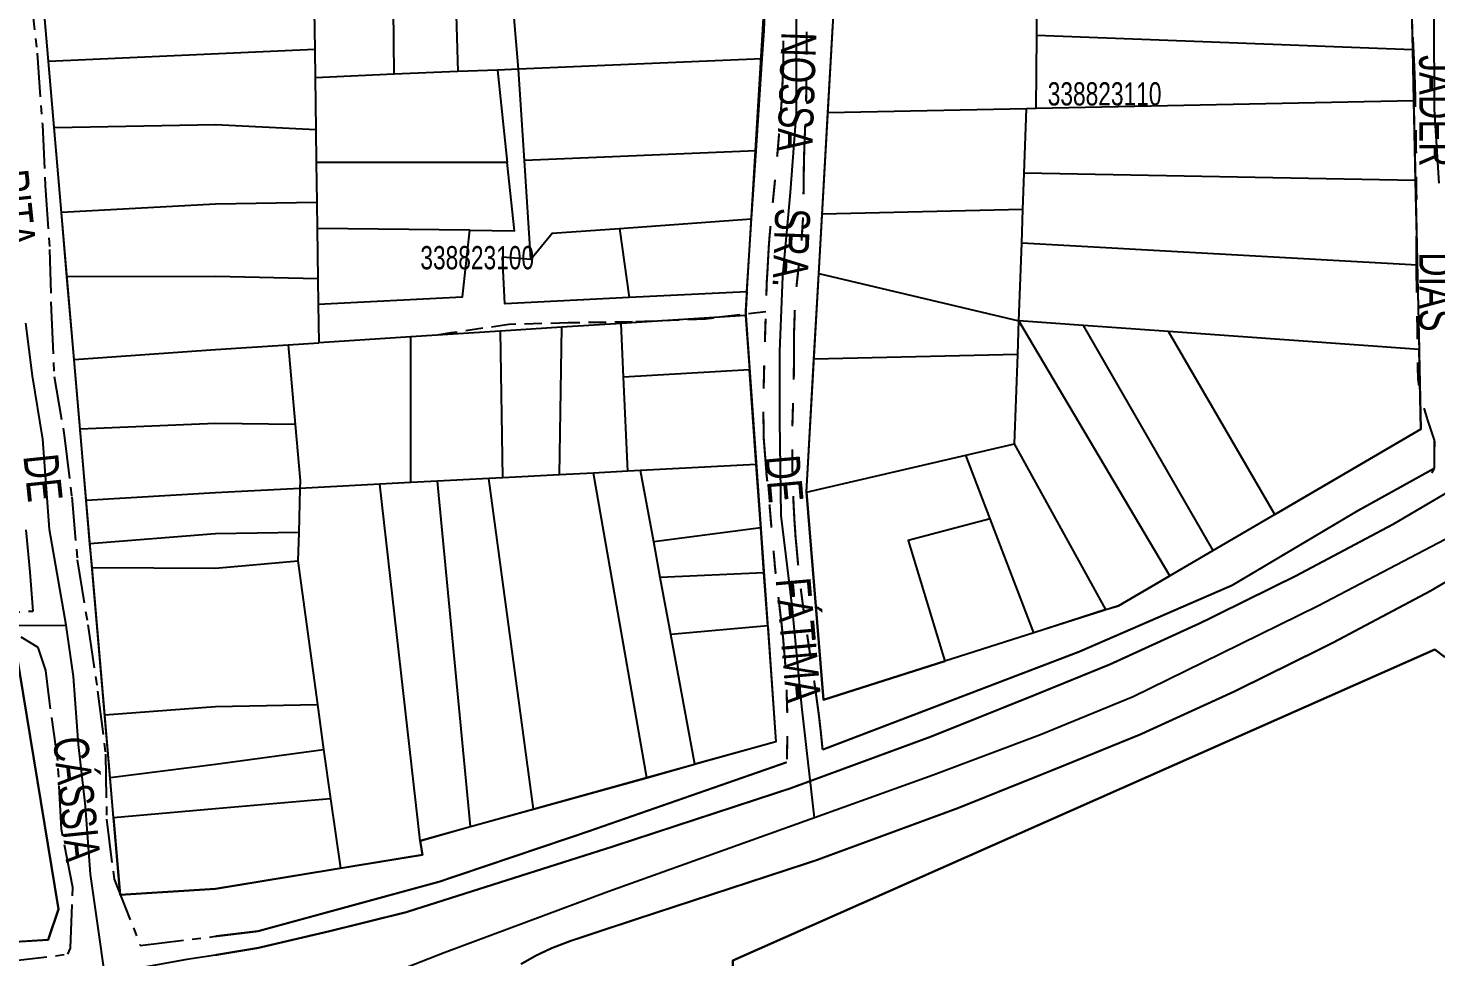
# Model space of a CAD drawing. Extents: x 204256 to 207861, y 4845615 to 4848347.
# Drawn here: x 205780.1 to 205901.2, y 4847321.8 to 4847401.7 of the extents above; entities that cross this region are included whole.
import ezdxf
from ezdxf.enums import TextEntityAlignment as Align

# ---------------------------------------------------------------- set-up
doc = ezdxf.new("R2010")
doc.units = 0
doc.header["$LTSCALE"] = 1.5
doc.header["$MEASUREMENT"] = 0
for name, pattern in [('PHANTOMX2', [5, 2.5, -0.5, 0.5, -0.5, 0.5, -0.5]), ('TRACO_15', [3, 2, -1]), ('TRACO_25', [8, 3, -1, 1, -1, 1, -1])]:
    doc.linetypes.add(name, pattern=pattern)
for name, color, linetype in [('CD-MALHA-LOTES', 40, 'CONTINUOUS'), ('CD_TXT_QUADRA', 7, 'CONTINUOUS'), ('RU-QUADRAS', 210, 'CONTINUOUS'), ('SV-CAMINHO-TRILHA', 20, 'CONTINUOUS'), ('SV-EIXO-ROD-ESTR', 7, 'CONTINUOUS'), ('SV-EIXO-RUA-N-PAV', 6, 'CONTINUOUS'), ('SV-RUA-NAO-PAV-S-GUIA-C-GUIA', 7, 'PHANTOMX2'), ('SV-RUA-PAVIM-S-GUIA-C-GUIA', 7, 'CONTINUOUS'), ('SV-TXT-RUA-N-PAV-S-GUIA-C-GUIA', 7, 'CONTINUOUS')]:
    doc.layers.add(name, color=color, linetype=linetype)
doc.styles.add('ARIAL', font='ARIAL.TTF')

msp = doc.modelspace()

# ---------------------------------------------------------------- linework, layer by layer
at = {"layer": 'CD-MALHA-LOTES'}
for points in [[(206115.51, 4847483.46), (206090.82, 4847467.7), (206052.37, 4847442.54), (205996.27, 4847405.17), (205975.72, 4847393.14), (205971.99, 4847390.44), (205955.48, 4847379.97), (205936.39, 4847368.77), (205901.94, 4847347.62), (205901.11, 4847348.24), (205840.73, 4847321.49), (205841.15, 4847305.94), (205796.21, 4847306.75), (205720.97, 4847310.28)], [(205816.22, 4847421.61), (205816.65, 4847411.64), (205817.07, 4847397.98)], [(205811.59, 4847397.75), (205811.37, 4847420.4)], [(205843.25, 4847399.07), (205843.42, 4847401.5), (205843.61, 4847407.19)], [(205899.05, 4847405.87), (205899.18, 4847399.85)], [(205781.85, 4847398.84), (205781.33, 4847404.87)], [(205804.67, 4847404.94), (205804.75, 4847399.88)], [(205822.29, 4847398.19), (205821.68, 4847405.37)], [(205866.86, 4847401.1), (205866.88, 4847402.75)], [(205848.9, 4847394.43), (205849.32, 4847401.93)], [(205866.82, 4847394.8), (205866.86, 4847401.1)], [(205899.18, 4847399.85), (205866.86, 4847401.1)], [(205804.75, 4847399.88), (205781.85, 4847398.84)], [(205804.75, 4847399.88), (205804.78, 4847397.46)], [(205899.18, 4847399.85), (205899.28, 4847395.47)], [(205782.34, 4847393.16), (205781.85, 4847398.84)], [(205843.25, 4847399.07), (205822.29, 4847398.19)], [(205842.72, 4847391.17), (205843.25, 4847399.07)], [(205811.59, 4847397.75), (205804.78, 4847397.46)], [(205804.78, 4847397.46), (205804.84, 4847393)], [(205817.07, 4847397.98), (205811.59, 4847397.75)], [(205820.48, 4847398.12), (205817.07, 4847397.98)], [(205822.29, 4847398.19), (205820.48, 4847398.12)], [(205820.48, 4847398.12), (205821.31, 4847390.16)], [(205822.8, 4847390.33), (205822.29, 4847398.19)], [(205865.99, 4847394.78), (205848.9, 4847394.43)], [(205865.79, 4847389.24), (205865.99, 4847394.78)], [(205866.82, 4847394.8), (205865.99, 4847394.78)], [(205899.28, 4847395.47), (205866.82, 4847394.8)], [(205899.28, 4847395.47), (205899.43, 4847388.62)], [(205848.4, 4847385.71), (205848.9, 4847394.43)], [(205782.34, 4847393.16), (205796.21, 4847393.42), (205804.84, 4847393)], [(205782.97, 4847385.87), (205782.34, 4847393.16)], [(205804.84, 4847393), (205804.88, 4847390.16)], [(205842.72, 4847391.17), (205822.8, 4847390.33)], [(205842.33, 4847385.3), (205842.72, 4847391.17)], [(205804.88, 4847390.16), (205804.93, 4847386.71)], [(205821.31, 4847390.16), (205804.88, 4847390.16)], [(205818.1, 4847384.33), (205821.93, 4847384.28), (205821.31, 4847390.16)], [(205823.35, 4847381.85), (205822.8, 4847390.33)], [(205865.68, 4847386.12), (205865.79, 4847389.24)], [(205899.43, 4847388.62), (205865.79, 4847389.24)], [(205899.43, 4847388.62), (205899.59, 4847381.34)], [(205804.93, 4847386.71), (205796.21, 4847386.59), (205782.97, 4847385.87)], [(205804.93, 4847386.71), (205804.96, 4847384.48)], [(205783.44, 4847380.31), (205782.97, 4847385.87)], [(205830.97, 4847384.49), (205842.33, 4847385.3)], [(205841.91, 4847379.04), (205842.33, 4847385.3)], [(205848.12, 4847380.61), (205848.4, 4847385.71)], [(205865.68, 4847386.12), (205848.4, 4847385.71)], [(205865.57, 4847383.22), (205865.68, 4847386.12)], [(205804.96, 4847384.48), (205805.02, 4847380.15)], [(205818.1, 4847384.33), (205804.96, 4847384.48)], [(205805.05, 4847377.96), (205817.47, 4847378.61), (205818.1, 4847384.33)], [(205823.35, 4847381.85), (205825.17, 4847384.08), (205830.97, 4847384.49)], [(205830.97, 4847384.49), (205831.79, 4847378.53)], [(205865.33, 4847376.54), (205865.57, 4847383.22)], [(205899.59, 4847381.34), (205865.57, 4847383.22)], [(205831.79, 4847378.53), (205821.12, 4847378), (205820.91, 4847382.05), (205823.35, 4847381.85)], [(205805.02, 4847380.15), (205796.21, 4847380.35), (205783.44, 4847380.31)], [(205784.06, 4847373.22), (205783.44, 4847380.31)], [(205847.7, 4847373.24), (205848.12, 4847380.61)], [(205848.12, 4847380.61), (205865.33, 4847376.54)], [(205899.59, 4847381.34), (205899.75, 4847374.07)], [(205805.02, 4847380.15), (205805.05, 4847377.96)], [(205841.91, 4847379.04), (205831.79, 4847378.53)], [(205841.91, 4847379.04), (205841.8, 4847376.99)], [(205805.05, 4847377.96), (205805.1, 4847374.64)], [(205841.8, 4847376.99), (205831.1, 4847376.3)], [(205841.8, 4847376.99), (205842.16, 4847372.31)], [(205865.23, 4847373.64), (205865.33, 4847376.54)], [(205870.89, 4847376.14), (205865.33, 4847376.54)], [(205878.3, 4847354.59), (205865.33, 4847376.54)], [(205820.73, 4847375.64), (205813.03, 4847375.15)], [(205826.01, 4847375.98), (205820.73, 4847375.64)], [(205820.93, 4847363.03), (205820.73, 4847375.64)], [(205825.81, 4847363.28), (205826.01, 4847375.98)], [(205831.1, 4847376.3), (205826.01, 4847375.98)], [(205831.31, 4847371.69), (205831.1, 4847376.3)], [(205878.2, 4847375.62), (205870.89, 4847376.14)], [(205882.03, 4847356.77), (205870.89, 4847376.14)], [(205899.75, 4847374.07), (205878.2, 4847375.62)], [(205887.33, 4847359.86), (205878.2, 4847375.62)], [(205784.06, 4847373.22), (205796.21, 4847374.08), (205802.47, 4847374.48)], [(205802.47, 4847374.48), (205805.1, 4847374.64)], [(205802.47, 4847374.48), (205803.07, 4847367.61)], [(205813.03, 4847375.15), (205805.1, 4847374.64)], [(205813.03, 4847362.61), (205813.03, 4847375.15)], [(205784.57, 4847367.22), (205784.06, 4847373.22)], [(205847.05, 4847361.79), (205847.7, 4847373.24)], [(205865.23, 4847373.64), (205847.7, 4847373.24)], [(205864.95, 4847365.95), (205865.23, 4847373.64)], [(205887.33, 4847359.86), (205899.9, 4847367.2), (205899.75, 4847374.07)], [(205842.16, 4847372.31), (205831.31, 4847371.69)], [(205842.74, 4847364.18), (205842.16, 4847372.31)], [(205831.68, 4847363.59), (205831.31, 4847371.69)], [(205803.07, 4847367.61), (205796.21, 4847367.71), (205784.57, 4847367.22)], [(205785.1, 4847361.07), (205784.57, 4847367.22)], [(205803.07, 4847367.61), (205803.5, 4847362.77), (205803.48, 4847362.1)], [(205860.76, 4847364.98), (205864.95, 4847365.95)], [(205872.81, 4847351.68), (205864.95, 4847365.95)], [(205847.05, 4847361.79), (205860.76, 4847364.98)], [(205862.86, 4847359.5), (205860.76, 4847364.98)], [(205825.81, 4847363.28), (205820.93, 4847363.03)], [(205828.73, 4847363.44), (205825.81, 4847363.28)], [(205831.68, 4847363.59), (205828.73, 4847363.44)], [(205833.31, 4847337.22), (205828.73, 4847363.44)], [(205832.77, 4847363.65), (205831.68, 4847363.59)], [(205842.74, 4847364.18), (205832.77, 4847363.65)], [(205833.91, 4847357.52), (205832.77, 4847363.65)], [(205843.12, 4847358.73), (205842.74, 4847364.18)], [(205803.48, 4847362.1), (205796.21, 4847361.72), (205785.1, 4847361.07)], [(205803.48, 4847362.1), (205803.38, 4847358.32)], [(205810.36, 4847362.47), (205803.48, 4847362.1)], [(205813.03, 4847362.61), (205810.36, 4847362.47)], [(205813.82, 4847331.8), (205810.36, 4847362.47)], [(205815.32, 4847362.73), (205813.03, 4847362.61)], [(205819.72, 4847362.96), (205815.32, 4847362.73)], [(205818.15, 4847333.01), (205815.32, 4847362.73)], [(205820.93, 4847363.03), (205819.72, 4847362.96)], [(205823.58, 4847334.52), (205819.72, 4847362.96)], [(205785.42, 4847357.34), (205785.1, 4847361.07)], [(205847.05, 4847361.79), (205848.51, 4847343.91), (205858.97, 4847347.25)], [(205887.33, 4847359.86), (205882.03, 4847356.77)], [(205843.12, 4847358.73), (205833.91, 4847357.52)], [(205843.4, 4847354.85), (205843.12, 4847358.73)], [(205862.86, 4847359.5), (205855.79, 4847357.63), (205858.97, 4847347.25)], [(205866.62, 4847349.7), (205862.86, 4847359.5)], [(205803.38, 4847358.32), (205796.21, 4847358.21), (205785.42, 4847357.34)], [(205785.6, 4847355.31), (205785.42, 4847357.34)], [(205803.38, 4847358.32), (205803.31, 4847355.87)], [(205834.48, 4847354.46), (205833.91, 4847357.52)], [(205882.03, 4847356.77), (205878.3, 4847354.59)], [(205785.6, 4847355.31), (205796.21, 4847355.25), (205803.31, 4847355.87)], [(205786.69, 4847342.62), (205785.6, 4847355.31)], [(205803.31, 4847355.87), (205804.98, 4847343.52)], [(205843.4, 4847354.85), (205834.48, 4847354.46)], [(205843.72, 4847350.29), (205843.4, 4847354.85)], [(205835.38, 4847349.55), (205834.48, 4847354.46)], [(205872.81, 4847351.68), (205873.89, 4847352.02), (205878.3, 4847354.59)], [(205872.81, 4847351.68), (205866.62, 4847349.7)], [(205843.72, 4847350.29), (205835.38, 4847349.55)], [(205843.72, 4847350.29), (205844.43, 4847340.31), (205837.45, 4847338.37)], [(205837.45, 4847338.37), (205835.38, 4847349.55)], [(205866.62, 4847349.7), (205858.97, 4847347.25)], [(205776.03, 4847322.91), (205781.82, 4847323.27), (205782.7, 4847325.91), (205779.08, 4847348.12), (205775.37, 4847347.89)], [(205786.69, 4847342.62), (205796.21, 4847343.35), (205804.98, 4847343.52)], [(205804.98, 4847343.52), (205805.52, 4847339.66)], [(205787.15, 4847337.25), (205786.69, 4847342.62)], [(205787.15, 4847337.25), (205796.21, 4847338.38), (205805.52, 4847339.66)], [(205805.52, 4847339.66), (205806.12, 4847335.4)], [(205833.31, 4847337.22), (205837.45, 4847338.37)], [(205787.45, 4847333.77), (205787.15, 4847337.25)], [(205823.58, 4847334.52), (205833.31, 4847337.22)], [(205806.12, 4847335.4), (205796.21, 4847334.54), (205787.45, 4847333.77)], [(205806.12, 4847335.4), (205806.96, 4847329.42)], [(205818.15, 4847333.01), (205823.58, 4847334.52)], [(205787.45, 4847333.77), (205788.02, 4847327.13), (205796.21, 4847327.65), (205806.96, 4847329.42)], [(205813.82, 4847331.8), (205818.15, 4847333.01)], [(205806.96, 4847329.42), (205814.02, 4847330.58), (205813.82, 4847331.8)]]:
    msp.add_lwpolyline(points, dxfattribs=at)
at = {"layer": 'RU-QUADRAS', "color": 6, "linetype": 'Continuous'}
msp.add_lwpolyline([(205713.97, 4847150.57), (205701.8, 4847302.82, -0.03498), (205705.06, 4847315.29), (205720.39, 4847314.25), (205720.97, 4847310.28), (205796.21, 4847306.75), (205841.15, 4847305.94), (205840.73, 4847321.49), (205901.11, 4847348.24), (205901.94, 4847347.62, -0.010012), (205955.48, 4847379.97), (205971.99, 4847390.44), (205975.72, 4847393.14), (205996.27, 4847405.17), (206052.37, 4847442.54), (206129.62, 4847492.8)], format="xyb", dxfattribs=at)
msp.add_lwpolyline([(205847.05, 4847361.79), (205849.34, 4847402.34, 0.035431), (205847.05, 4847432.7), (205867.86, 4847442.47), (205896.36, 4847447.67), (205898.86, 4847414.61), (205899.9, 4847367.2), (205873.89, 4847352.02), (205848.51, 4847343.91)], format="xyb", close=True, dxfattribs=at)
for points in [[(205780.49, 4847414.58), (205796.21, 4847416.61), (205838.75, 4847427.24), (205843.62, 4847407.38), (205841.8, 4847377.39), (205844.43, 4847340.31), (205813.82, 4847331.8), (205814.02, 4847330.58), (205796.21, 4847327.65), (205788.02, 4847327.13)], [(205731.75, 4847345.17), (205779.08, 4847348.12), (205782.7, 4847325.91), (205781.82, 4847323.27), (205764.03, 4847322.16), (205733, 4847325.35)]]:
    msp.add_lwpolyline(points, close=True, dxfattribs=at)
at = {"layer": 'SV-CAMINHO-TRILHA', "linetype": 'TRACO_15', "ltscale": 0.5}
msp.add_lwpolyline([(205843.55, 4847377.32), (205838.36, 4847376.69), (205832.06, 4847376.44), (205826.55, 4847376.35), (205821.45, 4847376.22), (205816.45, 4847375.49), (205815.46, 4847375.32)], dxfattribs=at)
at = {"layer": 'SV-EIXO-ROD-ESTR'}
msp.add_lwpolyline([(206099.04, 4847485.42), (206081.89, 4847474.05), (206063.33, 4847461.88), (206030.58, 4847440.73), (206007.07, 4847425.05), (206000.58, 4847420.73), (205971.37, 4847401.52), (205940.71, 4847382.43), (205933.78, 4847377.92), (205923.54, 4847370.8), (205914.07, 4847364.92), (205906.86, 4847360.28), (205891.1, 4847352.02), (205882.7, 4847347.89), (205875.16, 4847344.19), (205867.19, 4847340.92), (205857.94, 4847337.43), (205847.73, 4847333.77), (205830.04, 4847327.43), (205815.89, 4847322.14), (205806.79, 4847318.58), (205796.36, 4847316.64)], dxfattribs=at)
at = {"layer": 'SV-EIXO-RUA-N-PAV'}
for points in [[(205901.48, 4847388.38), (205901.09, 4847394.71), (205901.06, 4847402.78), (205901.25, 4847409.9), (205901.12, 4847414.9), (205900.92, 4847418.63), (205900.73, 4847422.84), (205900.53, 4847427.98), (205900.53, 4847432.33), (205899.47, 4847438.82), (205899.01, 4847443.9), (205898.35, 4847448.77), (205897.96, 4847452.1), (205897.56, 4847455), (205897.63, 4847458.82), (205899.47, 4847461.26), (205903.23, 4847463.56)], [(205847.73, 4847333.77), (205846.65, 4847343.35), (205845.81, 4847352.01), (205844.89, 4847359.79), (205844.75, 4847367.96), (205844.75, 4847373.89), (205845.02, 4847380.35), (205845.68, 4847387.59), (205846.2, 4847394.45), (205846.2, 4847402.95), (205845.54, 4847412.17), (205844.75, 4847419.42), (205843.7, 4847426.67), (205842.51, 4847430.62), (205841.85, 4847433.32)], [(205787.32, 4847315.84), (205785.47, 4847328.91), (205785.03, 4847334.78), (205784.44, 4847340.07), (205784, 4847345.94), (205783.37, 4847350.34), (205781.95, 4847358.57), (205781.36, 4847366.35), (205780.48, 4847371.79), (205779.89, 4847376.34)], [(205728.63, 4847347.7), (205735.8, 4847347.91), (205740.98, 4847348.05), (205746.66, 4847348.23), (205751.38, 4847348.45), (205756.87, 4847348.85), (205762.52, 4847349.11), (205769.03, 4847349.61), (205774.61, 4847350.06), (205778.87, 4847350.31), (205783.37, 4847350.34)]]:
    msp.add_lwpolyline(points, dxfattribs=at)
at = {"layer": 'SV-RUA-NAO-PAV-S-GUIA-C-GUIA'}
for points in [[(205796.21, 4847417.74), (205795.69, 4847417.65), (205790.35, 4847416.86), (205785.25, 4847416.33), (205780.16, 4847415.55), (205779.29, 4847410.62), (205780.23, 4847405.31), (205780.87, 4847399.56), (205781.32, 4847393.39), (205781.56, 4847388.18), (205781.95, 4847382.67), (205782.08, 4847377.45), (205782.33, 4847371.74), (205783.21, 4847366.69), (205783.85, 4847361.38), (205784.33, 4847355.97), (205785.23, 4847350.37), (205786.07, 4847344.66), (205786.76, 4847339.25), (205786.85, 4847333.64), (205787.49, 4847328.48), (205789.75, 4847322.78), (205796.21, 4847323.57)], [(205775.64, 4847351.31), (205780.53, 4847351.56), (205780.28, 4847354.9), (205779.94, 4847358.56)], [(205777.99, 4847321.36), (205783.52, 4847322.03), (205783.73, 4847322.55), (205783.94, 4847327.77), (205782.96, 4847332.77), (205782.66, 4847338.69), (205781.93, 4847343.84), (205781.61, 4847346.45), (205780.96, 4847348.43), (205779.51, 4847349.3)]]:
    msp.add_lwpolyline(points, dxfattribs=at)
at = {"layer": 'SV-RUA-NAO-PAV-S-GUIA-C-GUIA', "const_width": 0.18}
for points in [[(205847.08, 4847399.84), (205847.08, 4847401.43)], [(205899.22, 4847400.95), (205899.26, 4847400.09)], [(205845.06, 4847400.65), (205845.06, 4847398.65)], [(205847.07, 4847399.43), (205847.08, 4847399.84)], [(205899.26, 4847400.09), (205899.36, 4847397.95)], [(205845.06, 4847398.47), (205844.93, 4847395.65)], [(205845.06, 4847398.65), (205845.06, 4847398.47)], [(205847.05, 4847396.84), (205847.05, 4847397.43)], [(205899.36, 4847397.95), (205899.39, 4847397.09)], [(205899.39, 4847397.09), (205899.42, 4847395.95)], [(205847.02, 4847395.43), (205847.04, 4847396.43)], [(205847.04, 4847396.43), (205847.05, 4847396.84)], [(205899.42, 4847395.95), (205899.44, 4847395.22)], [(205844.92, 4847395.47), (205844.86, 4847394.65)], [(205844.93, 4847395.65), (205844.92, 4847395.47)], [(205899.44, 4847395.22), (205899.44, 4847394.95)], [(205846.9, 4847392.26), (205846.95, 4847393.43)], [(205844.7, 4847392.66), (205844.62, 4847391.7)], [(205846.87, 4847391.43), (205846.9, 4847392.26)], [(205899.47, 4847392.95), (205899.48, 4847392.22)], [(205899.48, 4847392.22), (205899.5, 4847390.95)], [(205844.62, 4847391.7), (205844.53, 4847390.67)], [(205846.85, 4847390.77), (205846.87, 4847391.43)], [(205846.81, 4847388.59), (205846.84, 4847390.43)], [(205846.84, 4847390.43), (205846.85, 4847390.77)], [(205844.35, 4847388.68), (205844.15, 4847386.69)], [(205846.81, 4847388.43), (205846.81, 4847388.59)], [(205899.52, 4847388.95), (205899.52, 4847388.15)], [(205846.8, 4847387.43), (205846.81, 4847388.43)], [(205899.52, 4847388.15), (205899.53, 4847386.95)], [(205846.63, 4847383.44), (205846.76, 4847385.43)], [(205899.54, 4847384.95), (205899.53, 4847382.95)], [(205843.94, 4847384.48), (205843.87, 4847383.7)], [(205843.96, 4847384.7), (205843.94, 4847384.48)], [(205843.81, 4847382.9), (205843.69, 4847380.7)], [(205843.87, 4847383.7), (205843.81, 4847382.9)], [(205899.53, 4847382.95), (205899.52, 4847382.44)], [(205846.19, 4847379.46), (205846.41, 4847381.45)], [(205899.52, 4847382.44), (205899.52, 4847380.95)], [(205843.69, 4847380.7), (205843.64, 4847379.91)], [(205899.52, 4847380.95), (205899.52, 4847380.94)], [(205899.52, 4847380.94), (205899.55, 4847378.95)], [(205843.64, 4847379.91), (205843.6, 4847378.71)], [(205843.54, 4847376.71), (205843.51, 4847375.83)], [(205845.99, 4847375.65), (205846.05, 4847377.47)], [(205899.58, 4847376.95), (205899.59, 4847376.56)], [(205899.59, 4847376.56), (205899.61, 4847374.95)], [(205843.51, 4847375.83), (205843.48, 4847374.71)], [(205845.99, 4847375.47), (205845.99, 4847375.65)], [(205845.99, 4847374.15), (205845.99, 4847375.47)], [(205845.98, 4847373.47), (205845.99, 4847374.15)], [(205845.96, 4847371.47), (205845.98, 4847373.47)], [(205899.64, 4847372.96), (205899.65, 4847371.96)], [(205843.42, 4847372.71), (205843.37, 4847370.71)], [(205899.65, 4847371.96), (205899.66, 4847371.57)], [(205845.96, 4847371.47), (205845.96, 4847371.47)], [(205899.66, 4847371.57), (205899.74, 4847370.96)], [(205845.84, 4847367.47), (205845.9, 4847369.47)], [(205843.34, 4847368.71), (205843.38, 4847366.71)], [(205900.18, 4847369.02), (205900.47, 4847368.06)], [(205900.47, 4847368.06), (205900.58, 4847367.72)], [(205900.58, 4847367.72), (205900.78, 4847367.11)], [(205900.78, 4847367.11), (205901.08, 4847366.21)], [(205843.38, 4847366.71), (205843.38, 4847366.39)], [(205843.38, 4847366.39), (205843.59, 4847363.72)], [(205901.08, 4847366.21), (205901.06, 4847364.16)], [(205845.83, 4847364.51), (205845.83, 4847365.47)], [(205845.83, 4847364.47), (205845.83, 4847364.51)], [(205845.85, 4847363.47), (205845.83, 4847364.47)], [(205843.59, 4847363.72), (205843.61, 4847363.4)], [(205843.61, 4847363.4), (205843.68, 4847362.72)], [(205901.06, 4847363.84), (205900.85, 4847363.44)], [(205901.06, 4847364.16), (205901.06, 4847363.84)], [(205843.87, 4847360.73), (205843.94, 4847359.95)], [(205845.94, 4847360.84), (205845.92, 4847361.47)], [(205845.96, 4847360.47), (205845.94, 4847360.84)], [(205843.94, 4847359.95), (205844.04, 4847358.74)], [(205846.02, 4847359.34), (205845.96, 4847360.47)], [(205846.08, 4847358.48), (205846.02, 4847359.34)], [(205846.12, 4847357.84), (205846.08, 4847358.48)], [(205846.16, 4847357.48), (205846.12, 4847357.84)], [(205846.34, 4847355.49), (205846.16, 4847357.48)], [(205844.22, 4847356.75), (205844.31, 4847355.75)], [(205844.31, 4847355.75), (205844.33, 4847355.47)], [(205844.33, 4847355.47), (205844.41, 4847354.76)], [(205846.74, 4847352.13), (205846.56, 4847353.5)], [(205844.64, 4847352.77), (205844.71, 4847352.15)], [(205844.71, 4847352.15), (205844.87, 4847350.78)], [(205846.82, 4847351.52), (205846.74, 4847352.13)], [(205844.87, 4847350.78), (205844.89, 4847350.66)], [(205844.89, 4847350.66), (205844.98, 4847349.79)], [(205844.98, 4847349.79), (205845.05, 4847349.17)], [(205845.05, 4847349.17), (205845.16, 4847347.8)], [(205847.28, 4847348.4), (205847.11, 4847349.54)], [(205845.16, 4847347.8), (205845.2, 4847347.42)], [(205845.2, 4847347.42), (205845.24, 4847346.8)], [(205847.41, 4847347.56), (205847.28, 4847348.4)], [(205847.73, 4847345.44), (205847.71, 4847345.58)], [(205847.85, 4847344.59), (205847.73, 4847345.44)], [(205845.34, 4847344.8), (205845.37, 4847343.8)], [(205845.37, 4847343.8), (205845.39, 4847343.2)], [(205848.12, 4847342.61), (205847.85, 4847344.59)], [(205845.39, 4847343.2), (205845.4, 4847342.8)], [(205848.29, 4847341.12), (205848.12, 4847342.61)], [(205848.12, 4847342.61), (205848.12, 4847342.61)], [(205845.4, 4847340.2), (205845.37, 4847338.8)], [(205845.41, 4847340.8), (205845.4, 4847340.2)], [(205848.34, 4847340.62), (205848.29, 4847341.12)], [(205848.44, 4847339.63), (205848.34, 4847340.62)]]:
    msp.add_lwpolyline(points, dxfattribs=at)
at = {"layer": 'SV-RUA-NAO-PAV-S-GUIA-C-GUIA', "linetype": 'TRACO_25', "const_width": 0.18, "flags": 128}
for points in [[(205901.06, 4847363.84), (205894.44, 4847360.17), (205883.68, 4847353.78), (205870.51, 4847348.06), (205848.44, 4847339.63)], [(205845.36, 4847338.55), (205828.12, 4847332.54), (205815.47, 4847328.27), (205799.87, 4847324.01), (205796.21, 4847323.57)]]:
    msp.add_lwpolyline(points, dxfattribs=at)
at = {"layer": 'SV-RUA-PAVIM-S-GUIA-C-GUIA', "const_width": 0.18}
for points in [[(205912.73, 4847367.98), (205897.52, 4847359.03)], [(205900.73, 4847353.29), (205916.07, 4847362.32)], [(205897.52, 4847359.03), (205889.16, 4847354.59)], [(205889.16, 4847354.59), (205881, 4847350.56)], [(205892.16, 4847348.74), (205900.73, 4847353.29)], [(205881, 4847350.56), (205873.18, 4847346.98)], [(205883.82, 4847344.62), (205892.16, 4847348.74)], [(205873.18, 4847346.98), (205866.26, 4847344.16)], [(205866.26, 4847344.16), (205857.7, 4847340.73)], [(205875.79, 4847340.95), (205883.82, 4847344.62)], [(205857.7, 4847340.73), (205845.69, 4847336.31)], [(205868.72, 4847338.07), (205875.79, 4847340.95)], [(205860.05, 4847334.59), (205868.72, 4847338.07)], [(205845.69, 4847336.31), (205830.29, 4847331.26)], [(205847.85, 4847330.1), (205860.05, 4847334.59)], [(205830.29, 4847331.26), (205812.6, 4847325.64)], [(205832.31, 4847325.01), (205847.85, 4847330.1)], [(205812.6, 4847325.64), (205806.11, 4847324.03)], [(205826.78, 4847323.18), (205832.31, 4847325.01)], [(205806.11, 4847324.03), (205799.88, 4847322.57)], [(205822.48, 4847321.17), (205823.8, 4847321.92), (205825.16, 4847322.56), (205826.78, 4847323.18)], [(205799.88, 4847322.57), (205796.21, 4847321.96)]]:
    msp.add_lwpolyline(points, dxfattribs=at)
at = {"layer": 'SV-RUA-PAVIM-S-GUIA-C-GUIA'}
msp.add_lwpolyline([(205796.21, 4847321.96), (205793.74, 4847321.56), (205788.35, 4847320.61), (205782.71, 4847319.95), (205778.16, 4847319.66), (205769.98, 4847319.1), (205753.11, 4847320.25), (205749.12, 4847320.57), (205707.34, 4847324.42), (205694.25, 4847325.47)], dxfattribs=at)

# ---------------------------------------------------------------- texts
at = {"layer": 'CD_TXT_QUADRA', "linetype": 'Continuous', "style": 'ARIAL', "width": 0.7}
for s, p in [('338823110', (205872.7, 4847396.07)), ('338823100', (205818.73, 4847381.97))]:
    msp.add_text(s, height=2, dxfattribs=at).set_placement(p, align=Align.MIDDLE)
at = {"layer": 'SV-TXT-RUA-N-PAV-S-GUIA-C-GUIA', "style": 'ARIAL', "width": 0.7}
for s, rotation, p in [('PASS.                    SANTA           RITA                      DE                         CÁSSIA', 276, (205772.54, 4847432.82)), ('TV.        JADER         DIAS', 270, (205899.76, 4847410.49)), ('NOSSA      SRA.', 268, (205844.91, 4847401.43)), ('DE        FÁTIMA', 275, (205843.47, 4847364.84))]:
    msp.add_text(s, height=3, rotation=rotation, dxfattribs=at).set_placement(p)

doc.saveas('drawing.dxf')
